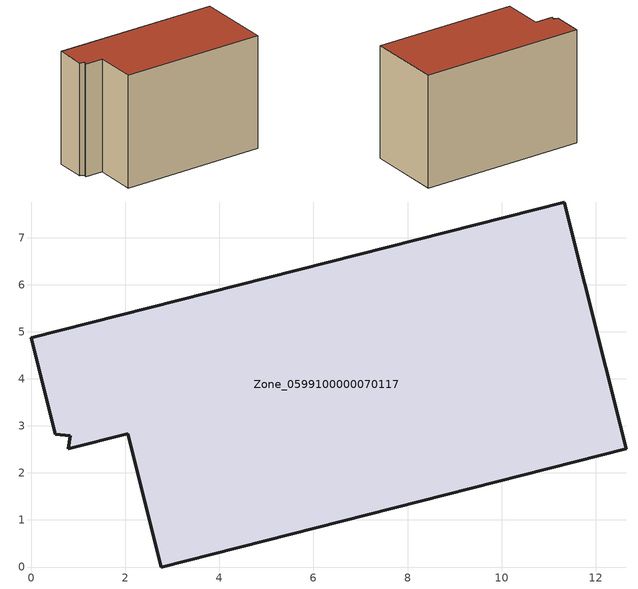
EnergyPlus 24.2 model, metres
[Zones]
Zone_0599100000070117
 floor ground (C_G): 0.79,2.52 0.83,2.79 0.51,2.82 0,4.87 11.33,7.76 12.65,2.51 2.76,0 2.05,2.83 z0
 wall outside (C_F): 2.76,0 12.65,2.51 11.33,7.76 0,4.87 0.51,2.82 0.83,2.79 0.79,2.52 2.05,2.83 2.76,0 z0:8.04
 roof outside (C_R): 0.83,2.79 0.79,2.52 2.05,2.83 2.76,0 12.65,2.51 11.33,7.76 0,4.87 0.51,2.82 z8.04
[BUILDING]
Pand.0599100000070117: North Axis=0; Terrain=City; Loads Convergence Tolerance Value=0.04; Temperature Convergence Tolerance Value=0.4; Solar Distribution=FullExterior; Maximum Number of Warmup Days=25; Minimum Number of Warmup Days=1
[Site:Location]
Rotterdam.The.Hague.AP_ZH_NLD Design_Conditions: Latitude=51.96; Longitude=4.45; Time Zone=1; Elevation=-4.5
[SITE:GROUNDTEMPERATURE:BUILDINGSURFACE]
18, 18, 18, 18, 18, 18, 18, 18, 18, 18, 18, 18
[MATERIAL] Thermal Absorptance=0.9; Solar Absorptance=0.7; Visible Absorptance=0.7
Name | Roughness | Thickness | Conductivity | Density | Specific Heat
G.TI.1975-1991 | MediumSmooth | 0.15 | 0.288461 | 540 | 1210
F.TI.1975-1991 | Rough | 0.3 | 0.230769 | 1920 | 840
R.TI.1975-1991 | MediumRough | 0.2 | 0.153846 | 1500 | 1000
[CONSTRUCTION]
C_G: G.TI.1975-1991
C_F: F.TI.1975-1991
C_R: R.TI.1975-1991
[ZONE]
Zone_0599100000070117: Type=1; Multiplier=1; Ceiling Height=Autocalculate; Volume=Autocalculate; Floor Area=autocalculate; Part of Total Floor Area=Yes
[ZONEINFILTRATION:DESIGNFLOWRATE]
Infil_Zone_0599100000070117: Zone or ZoneList or Space or SpaceList=Zone_0599100000070117; Schedule=AlwaysOn; Design Flow Rate Calculation Method=Flow/Area; Flow Rate per Floor Area=0.003; Constant Term Coefficient=1; Temperature Term Coefficient=0; Velocity Term Coefficient=0; Velocity Squared Term Coefficient=0
[HVACTEMPLATE:ZONE:IDEALLOADSAIRSYSTEM]
Zone_0599100000070117: Maximum Heating Supply Air Temperature=50; Minimum Cooling Supply Air Temperature=13; Maximum Heating Supply Air Humidity Ratio=0.0156; Minimum Cooling Supply Air Humidity Ratio=0.0077; Heating Limit=NoLimit; Cooling Limit=NoLimit; Dehumidification Control Type=ConstantSensibleHeatRatio; Cooling Sensible Heat Ratio=0.7; Dehumidification Setpoint=60; Humidification Control Type=None; Humidification Setpoint=30; Outdoor Air Method=None; Outdoor Air Flow Rate per Person=0.00944; Outdoor Air Flow Rate per Zone Floor Area=0; Outdoor Air Flow Rate per Zone=0; Demand Controlled Ventilation Type=None; Outdoor Air Economizer Type=NoEconomizer; Heat Recovery Type=None; Sensible Heat Recovery Effectiveness=0.7; Latent Heat Recovery Effectiveness=0.65
[ZONECONTROL:THERMOSTAT]
ThermostatControl_Zone_0599100000070117: Zone or ZoneList=Zone_0599100000070117; Control Type Schedule=DualSetpointControlType; Control 1=Thermostat_Zone_0599100000070117; Temperature Difference Between Cutout And Setpoint=0
[THERMOSTATSETPOINT:DUALSETPOINT]
Thermostat_Zone_0599100000070117: Heating Setpoint Temperature Schedule=HeatingSetpoint_Zone_0599100000070117; Cooling Setpoint Temperature Schedule=CoolingSetpoint_Zone_0599100000070117
[SCHEDULE:COMPACT]
HeatingSetpoint_Zone_0599100000070117: Through: 12/31, For: AllDays, Until: 24:00, 21
CoolingSetpoint_Zone_0599100000070117: Through: 12/31, For: AllDays, Until: 24:00, 24
DualSetpointControlType: Through: 12/31, For: AllDays, Until: 24:00, 4
AlwaysOn: Through: 12/31, For: AllDays, Until: 24:00, 1
